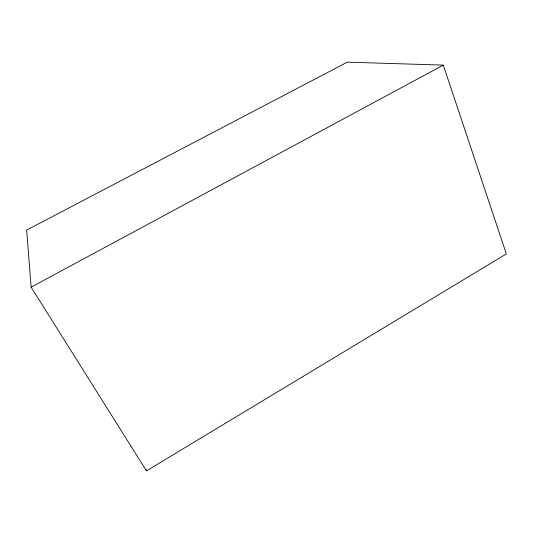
<?xml version="1.0" encoding="UTF-8"?>
<svg xmlns="http://www.w3.org/2000/svg" width="533" height="533" viewBox="0 0 533 533"><rect width="100%" height="100%" fill="white"/><g stroke="black" fill="none" stroke-linecap="round" stroke-linejoin="round"><path stroke-width="0.8" d="M146.468 470.852L506.35 253.928L443.303 65.119L347.323 62.148L26.65 230.083L31.134 287.174L146.468 470.852L145.969 469.28M31.134 287.174L443.303 65.119"/></g></svg>
